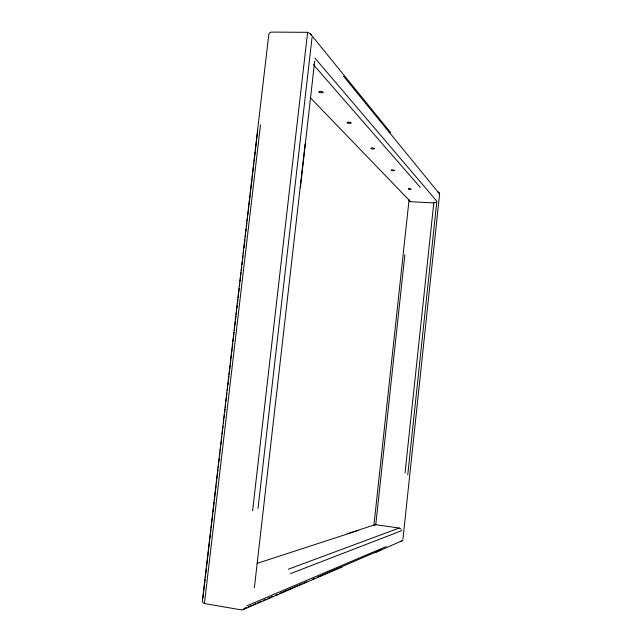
<?xml version="1.0" encoding="UTF-8"?>
<svg xmlns="http://www.w3.org/2000/svg" width="642" height="642" viewBox="0 0 642 642"><rect width="100%" height="100%" fill="white"/><g stroke="black" fill="none" stroke-linecap="round" stroke-linejoin="round"><path stroke-width="0.96" d="M405.046 473.01L433.799 202.928L435.958 202.294M407.75 474.839L436.841 201.235L314.965 58.125M402.911 539.441L439.593 194.036L343.526 76.197M409.058 199.79L373.885 525.621L375.763 524.715L399.18 528.045L401.186 529.217M375.763 524.715L404.885 254.713M300.36 187.793L314.684 61.126M252.587 510.904L307.622 32.325L310.439 33.882L390.649 132.685M258.02 508.512L312.036 37.573M254.401 587.574L305.127 144.129M202.864 598.352L205.087 579.429M205.304 577.551L206.371 568.467M206.58 566.653L208.353 551.542M208.554 549.817L209.637 540.58M209.838 538.919L210.921 529.626M211.114 528.021L211.579 524.057M211.74 522.652L212.213 518.672M212.39 517.123L212.855 513.167M213.024 511.698L213.497 507.718M213.666 506.233L214.131 502.269M214.308 500.744L215.407 491.379M215.6 489.79L216.065 485.801M216.298 483.811L216.683 480.489M216.884 478.836L217.349 474.847M217.582 472.857L217.967 469.599M218.168 467.874L218.633 463.893M218.866 461.903L219.243 458.709M219.564 455.924L219.933 452.771M220.15 450.949L220.519 447.819M220.848 444.97L221.217 441.881M221.434 439.987L221.795 436.937M222.132 434.016L222.493 430.991M222.718 429.033L223.071 426.047M223.416 423.078L223.769 420.069M224.002 418.127L224.355 415.093M224.692 412.188L225.053 409.115M225.278 407.237L225.639 404.131M225.968 401.298L226.337 398.16M226.554 396.355L226.923 393.177M227.252 390.416L227.621 387.206M227.83 385.465L228.207 382.223M228.44 380.233L228.913 376.244M229.106 374.583L229.571 370.627M229.724 369.278L230.197 365.29M230.43 363.3L230.847 359.737M231.008 358.316L231.481 354.336M231.714 352.346L232.123 348.855M232.3 347.362L232.765 343.382M232.998 341.392L233.399 337.973M233.584 336.408L234.049 332.428M234.282 330.429L234.675 327.083M234.868 325.454L235.333 321.465M235.566 319.475L235.951 316.201M236.152 314.5L236.617 310.511M236.85 308.521L237.227 305.319M237.436 303.538L237.901 299.557M238.134 297.567L238.503 294.437M238.72 292.583L239.201 288.499M239.418 286.613L239.779 283.555M240.004 281.629L240.477 277.617M240.702 275.651L241.055 272.665M241.288 270.691L241.753 266.687M241.986 264.761L242.339 261.711M242.676 258.822L243.037 255.733M243.262 253.879L243.623 250.757M243.952 247.94L244.321 244.779M244.538 242.997L244.907 239.803M245.228 237.058L245.613 233.824M245.814 232.115L246.191 228.841M246.504 226.177L246.897 222.87M247.13 220.872L247.475 217.887M247.78 215.295L248.181 211.916M248.366 210.351L248.823 206.395M249 204.942L249.465 200.954M249.634 199.469L250.099 195.513M250.284 193.988L250.749 190M250.91 188.588L251.375 184.631M251.568 183.026L252.033 179.046M252.186 177.706L252.651 173.749M252.852 172.072L253.927 162.875M254.136 161.118L255.203 151.994M255.42 150.164L256.479 141.112M256.704 139.21L257.755 130.23M342.178 566.918L243.005 609.691L241.207 609.876L204.429 603.544L260.516 124.741M402.775 540.412L375.289 552.642M245.557 607.926L243.005 609.691M243.968 608.688L246.729 607.509M248.478 606.754L251.327 605.526M253.02 604.804L255.741 603.632M257.562 602.854L261.446 601.185M263.284 600.39L266.045 599.203M267.883 598.416L270.643 597.229M271.181 596.996L273.002 596.217M275.723 595.046L277.545 594.267M279.84 593.28L285.361 590.905M285.714 590.752L289.959 588.931M290.248 588.802L297.511 585.689M299.156 584.982L302.053 583.738M303.754 583.008L306.587 581.788M312.951 579.052L314.789 578.265M317.477 577.11L345.147 565.225M345.661 565L349.746 563.243M350.259 563.026L381.091 549.777M246.857 605.855L386.139 546.583M290.497 573.627L401.82 530.613M288.322 569.229L399.18 528.045M257.121 563.379L358.116 530.469M347.739 533.59L374.792 524.795M401.836 541.222L400.857 541.286M307.622 32.325L271.365 32.1L269.897 32.598L268.837 34.17L202.35 601.193L203.065 602.822L204.429 603.544M408.962 200.633L410.599 201.716L433.799 202.928M437.972 192.143L438.478 192.215M438.903 192.367L439.65 193.202M310.19 97.544L410.599 201.716M313.392 64.625L420.221 187.328M310.439 33.882L311.282 35.174M408.44 188.852C411.434 190.642 412.501 188.042 408.44 188.852M371.509 148.695A1.894 0.473 6.3 0 0 374.599 148.743A1.894 0.473 6.3 0 0 372.135 147.949A1.894 0.473 6.3 0 0 371.509 148.695M319.612 92.44A2.271 0.674 7.3 0 0 323.231 92.424A2.271 0.674 7.3 0 0 320.165 91.333A2.271 0.674 7.3 0 0 319.612 92.44M347.86 123.055A2.062 0.562 6.7 0 0 351.19 123.079A2.062 0.562 6.7 0 0 348.454 122.149A2.062 0.562 6.7 0 0 347.86 123.055M391.62 170.491A1.757 0.409 6 0 0 394.493 170.555A1.757 0.409 6 0 0 392.254 169.857A1.757 0.409 6 0 0 391.62 170.491"/></g></svg>
